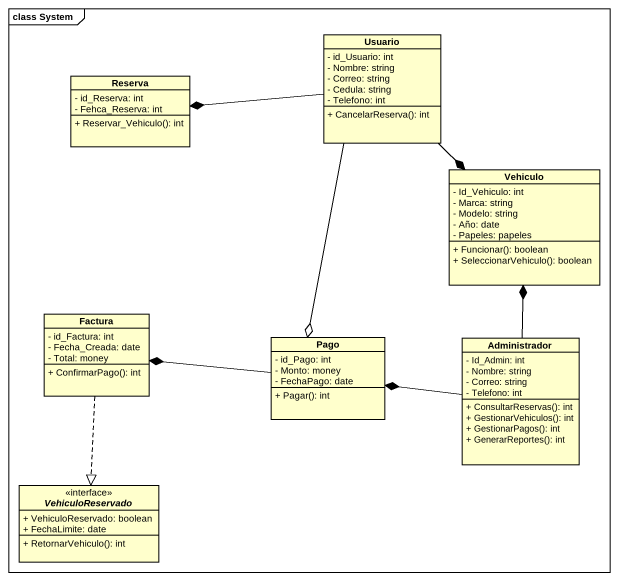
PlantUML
@startuml
mainframe class System
hide circle
hide empty members
skinparam classAttributeIconSize 0
class Usuario {
  - id_Usuario: int
  - Nombre: string
  - Correo: string
  - Cedula: string
  - Telefono: int
  + CancelarReserva(): int
}
class Reserva {
  - id_Reserva: int
  - Fehca_Reserva: int
  + Reservar_Vehiculo(): int
}
class Vehiculo {
  - Id_Vehiculo: int
  - Marca: string
  - Modelo: string
  - Año: date
  - Papeles: papeles
  + Funcionar(): boolean
  + SeleccionarVehiculo(): boolean
}
class Factura {
  - id_Factura: int
  - Fecha_Creada: date
  - Total: money
  + ConfirmarPago(): int
}
class Pago {
  - id_Pago: int
  - Monto: money
  - FechaPago: date
  + Pagar(): int
}
class Administrador {
  - Id_Admin: int
  - Nombre: string
  - Correo: string
  - Telefono: int
  + ConsultarReservas(): int
  + GestionarVehiculos(): int
  + GestionarPagos(): int
  + GenerarReportes(): int
}
interface VehiculoReservado <<interface>> {
  + VehiculoReservado: boolean
  + FechaLimite: date
  + RetornarVehiculo(): int
}
Usuario -left-* Reserva
Usuario --* Vehiculo
Usuario --o Pago
Factura ..|> VehiculoReservado
Pago -left-* Factura
Administrador -up-* Vehiculo
Administrador -left-* Pago
@enduml
